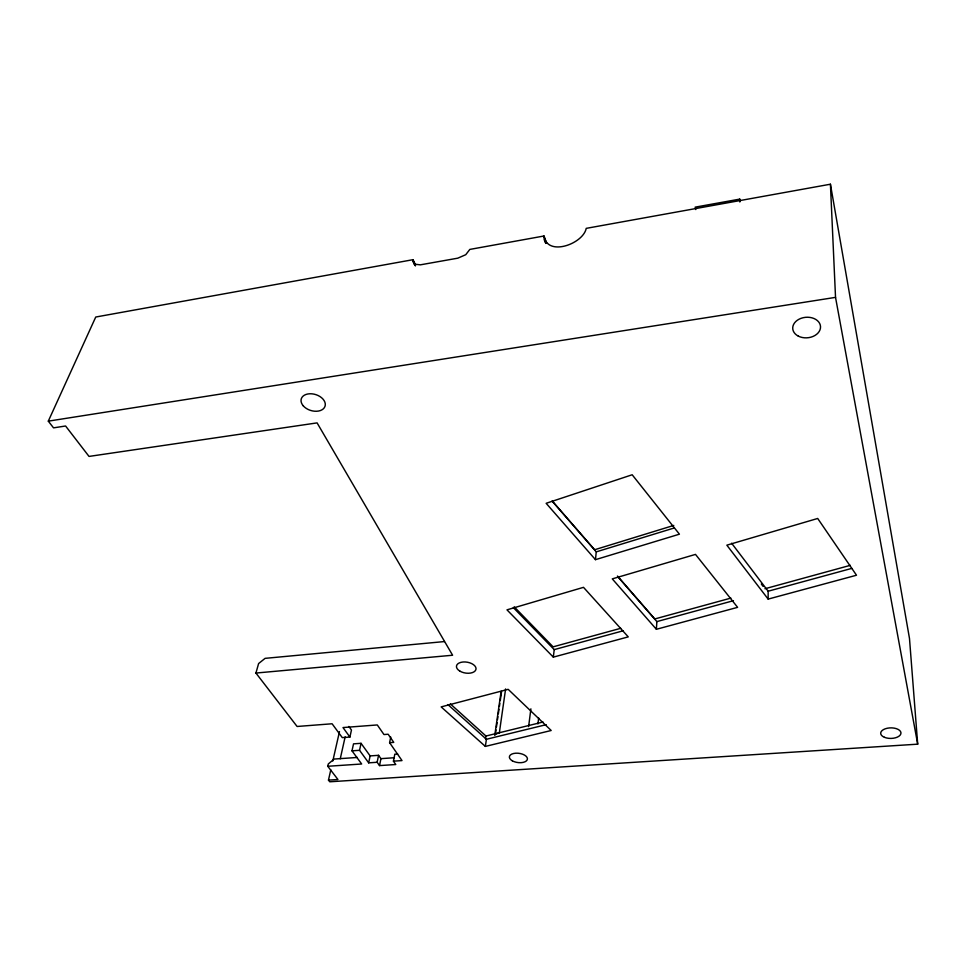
<?xml version="1.0" encoding="UTF-8"?>
<svg xmlns="http://www.w3.org/2000/svg" width="966" height="966" viewBox="0 0 966 966"><rect width="100%" height="100%" fill="white"/><g stroke="black" fill="none" stroke-linecap="round" stroke-linejoin="round"><path stroke-width="1.45" d="M768.151 599.101L726.843 545.174L817.695 518.464L856.504 575.229L768.151 599.101L768.151 591.216L731.612 543.218M739.702 201.918L739.763 199.117L695.146 207.159L695.774 209.562M656.385 629.289L612.275 578.875L695.496 554.399L737.613 607.348L656.385 629.289L656.868 621.597L617.854 576.714M595.467 559.664L546.14 503.298L632.175 474.765L679.424 534.186L595.467 559.664L596.251 551.864L552.105 501.064M553.325 657.134L506.969 609.848L583.5 587.34L628.262 636.884L553.325 657.134L554.218 649.623L513.344 607.626M537.941 723.92L538.666 717.992M528.619 726.613L530.889 708.851M505.604 688.939L499.301 733.134A6.859 3.586 8 0 0 495.341 734.546M494.761 735.368L501.149 691.258M495.389 734.317L496.029 729.91M496.452 726.975L497.092 722.568M497.514 719.622L497.937 716.687M498.359 713.753L498.999 709.334M499.422 706.4L499.857 703.465M500.279 700.519L501.547 691.704M485.355 746.404L441.148 706.895L508.164 689.326L551.2 730.501L485.355 746.404L486.417 739.268L447.922 704.612M485.536 738.857L485.958 736.032L450.301 703.864M414.438 264.672L413.025 259.685L95.743 317.029L48.3 421.152L53.541 427.866L65.579 425.994L89.029 456.423L317.09 422.891L452.607 655.238L255.93 673.048L258.61 663.545L265.107 658.353L444.432 641.569M357.335 757.453L334.127 759.059L328.283 763.985L327.752 766.279L361.67 763.997L351.998 750.836L353.52 743.856L361.043 743.313L370.123 755.907L378.563 755.315L377.138 762.271L379.529 765.603L395.794 764.517L393.44 761.172L394.804 754.192L397.654 753.999M393.44 761.172L402.013 760.592L389.6 742.685L390.723 737.046M379.529 765.603L380.942 758.66L378.563 755.315M377.138 762.271L368.674 762.85L370.123 755.907M368.674 762.85L359.545 750.304L361.043 743.313M255.93 673.048L297.093 726.48L332.099 723.775L342.29 737.626L349.909 737.058L351.455 730.03L348.883 726.456M340.249 758.793L345.152 736.853M413.182 261.931L415.718 264.298L420.331 264.841L457.787 258.176L465.745 254.71L469.814 249.421L544.015 235.994C547.154 257.089 583.198 243.915 586.229 228.362L830.422 184.216L909.489 638.478L917.7 744.17L329.756 781.784L328.464 780.13L330.795 769.83M332.799 761.003L339.489 731.576M673.773 525.419L594.633 549.751L552.443 501.209M596.251 551.864L674.087 528.016M620.703 628.311L553.107 646.846L514.19 606.817M730.888 598.099L654.779 618.965L617.467 576.026M764.927 588.753L850.309 565.339M554.218 649.623L623.118 630.81M656.868 621.597L733.423 600.695M768.151 591.216L851.77 568.394M485.958 736.032L543.037 722.013M486.417 739.268L546.201 724.669M48.3 421.152L835.53 297.371L830.422 184.216M389.6 742.685L393.766 742.383L388.151 734.232L383.961 734.546L377.295 724.947L342.99 727.555L349.909 737.058M351.998 750.836L359.545 750.304M380.942 758.66L394.2 757.742M328.464 780.13L337.955 779.514L327.752 766.279M761.317 584.019L763.116 586.386M413.025 259.685L415.537 265.167M412.941 260.252L415.452 265.735M412.977 261.122L415.211 265.662M544.921 240.945L545.826 243.408M544.148 239.459L545.053 241.911M544.015 235.994L546.72 243.384M544.075 237.721L545.887 242.647M739.763 199.117L740.33 201.532M835.53 297.371L917.7 744.17M798.302 336.12A13.922 10.276 -4.9 0 0 820.436 328.223A13.922 10.276 -4.9 0 0 801.14 318.297A13.922 10.276 -4.9 0 0 798.302 336.12M303.324 405.901A12.437 8.32 17.1 0 0 324.238 407.821A12.437 8.32 17.1 0 0 311.946 393.826A12.437 8.32 17.1 0 0 303.324 405.901M884.445 737.312A10.131 5.277 -0.8 0 0 900.843 733.882A10.131 5.277 -0.8 0 0 887.235 728.243A10.131 5.277 -0.8 0 0 884.445 737.312M512.282 760.785A9.08 4.649 7.6 0 0 527.207 759.831A9.08 4.649 7.6 0 0 515.711 753.202A9.08 4.649 7.6 0 0 512.282 760.785M459.804 671.08A9.889 5.506 9.2 0 0 475.864 669.728A9.889 5.506 9.2 0 0 463.052 662A9.889 5.506 9.2 0 0 459.804 671.08"/></g></svg>
